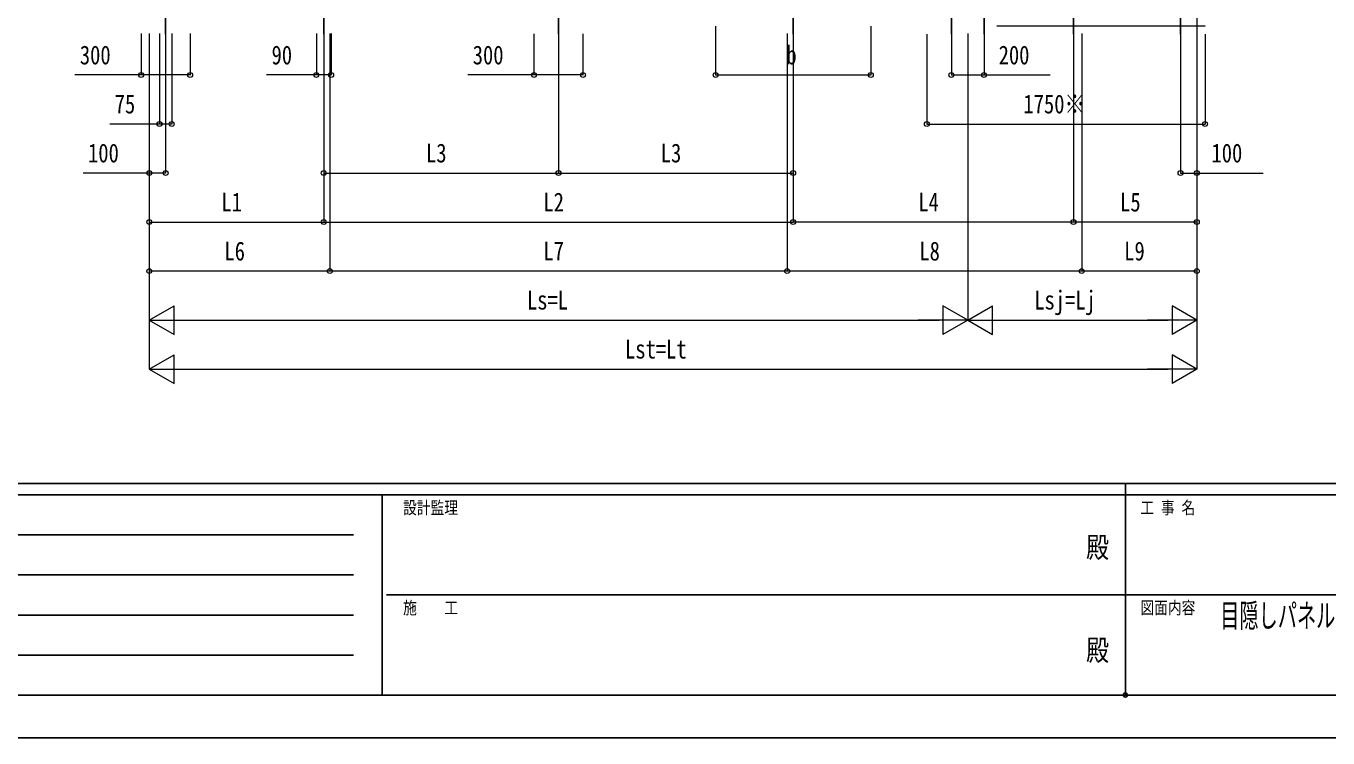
# Model space of a CAD drawing. Units: millimetres, scale not verified. Extents: x -14718 to 14718, y -10397 to 10401.
# Drawn here: x -6747 to 1223, y -10389 to -6032 of the extents above; entities that cross this region are included whole.
import ezdxf
from ezdxf.enums import TextEntityAlignment as Align

# ---------------------------------------------------------------- set-up
doc = ezdxf.new("R2010")
doc.units = ezdxf.units.MM
doc.header["$LTSCALE"] = 50
doc.header["$PDMODE"] = 32
doc.header["$PDSIZE"] = 25
for name, color, linetype in [('0-2_USER1', 3, 'Continuous'), ('0-4_YKK_12', 2, 'Continuous'), ('0-6_YKK_A1', 4, 'Continuous'), ('0-8_YKK_ZWAK', 7, 'Continuous')]:
    doc.layers.add(name, color=color, linetype=linetype)
doc.layers.add('0-7_YKK_D', color=6, linetype='Continuous', lineweight=18)
doc.styles.add('ＭＳ ゴシック', font='')
doc.styles.get('ＭＳ ゴシック').set_extended_font_data('MS Gothic')

msp = doc.modelspace()

# ---------------------------------------------------------------- linework, layer by layer
at = {"layer": '0-4_YKK_12'}
for p, q in [((-4924.91, -6081.6), (-4924.91, -2493.01)), ((-2050.91, -6081.6), (-2050.91, -2493.01)), ((-334.91, -6081.6), (-334.91, -2493.01)), ((-5892.91, -6081.6), (-5892.91, -2834.1)), ((-3487.91, -6081.6), (-3487.91, -2834.1)), ((-1082.91, -6081.6), (-1082.91, -2834.1)), ((-882.91, -6081.6), (-882.92, -2834.1)), ((320.09, -6081.6), (320.09, -2834.1))]:
    msp.add_line(p, q, dxfattribs=at)
at = {"layer": '0-6_YKK_A1'}
msp.add_line((-804.91, -6031.6), (470.09, -6032.6), dxfattribs=at)
at = {"layer": '0-7_YKK_D'}
for p, q in [((320.09, -5938.47), (320.09, -6932.6)), ((420.09, -5938.55), (420.09, -7832.6)), ((420.09, -5938.55), (420.09, -8132.6)), ((420.09, -5939.55), (420.09, -6932.6)), ((-2525.91, -6032.6), (-2525.91, -6332.6)), ((-1575.91, -6032.6), (-1575.91, -6332.6)), ((-6042.91, -6077.49), (-6042.91, -6332.6)), ((-5992.91, -6077.58), (-5992.91, -7232.6)), ((-5992.91, -6077.58), (-5992.91, -6932.6)), ((-5992.91, -6077.58), (-5992.91, -7832.6)), ((-5992.91, -6077.58), (-5992.91, -8132.6)), ((-5992.91, -6077.58), (-5992.91, -7532.6)), ((-5930.41, -6077.58), (-5930.41, -6632.6)), ((-5892.91, -6082.6), (-5892.91, -6932.6)), ((-5855.41, -6077.64), (-5855.41, -6632.6)), ((-5742.91, -6077.73), (-5742.91, -6332.6)), ((-4970.11, -6078.33), (-4970.11, -6332.6)), ((-4924.91, -6077.58), (-4924.91, -7232.6)), ((-4924.91, -6077.58), (-4924.91, -7232.6)), ((-4924.91, -6077.58), (-4924.91, -6932.6)), ((-4887.91, -6077.58), (-4887.91, -7532.6)), ((-4887.91, -6077.58), (-4887.91, -7532.6)), ((-4879.71, -6078.4), (-4879.71, -6332.6)), ((-3637.91, -6079.38), (-3637.91, -6332.6)), ((-3487.91, -6079.47), (-3487.91, -6932.6)), ((-3487.91, -6079.47), (-3487.91, -6932.6)), ((-3337.91, -6079.61), (-3337.91, -6332.6)), ((-2087.91, -6078.58), (-2087.91, -7532.6)), ((-2087.91, -6078.58), (-2087.91, -7532.6)), ((-2050.91, -6078.58), (-2050.91, -7232.6)), ((-2050.91, -6078.58), (-2050.91, -7232.6)), ((-2050.91, -6078.58), (-2050.91, -6932.6)), ((-1232.7, -6081.26), (-1232.7, -6632.6)), ((-1082.91, -6082.6), (-1082.91, -6332.6)), ((-982.91, -6077.58), (-982.91, -7832.6)), ((-982.91, -6077.58), (-982.91, -7832.6)), ((-882.91, -6082.6), (-882.91, -6332.6)), ((-334.91, -6077.58), (-334.91, -7232.6)), ((-334.91, -6077.58), (-334.91, -7232.6)), ((-284.93, -6077.58), (-284.93, -7532.6)), ((-284.93, -6077.58), (-284.93, -7532.6)), ((470.09, -6082.6), (470.09, -6632.6)), ((-2525.91, -6331.6), (-1575.91, -6331.6)), ((-1232.7, -6631.6), (470.09, -6631.6)), ((420.09, -6845.99), (420.09, -7232.6)), ((420.09, -6845.99), (420.09, -7532.6)), ((-4924.91, -6931.6), (-3487.91, -6931.6)), ((-3487.91, -6931.6), (-2050.91, -6931.6)), ((-5992.91, -7231.6), (-4924.91, -7231.6)), ((-4924.91, -7231.6), (-2050.91, -7231.6)), ((-334.91, -7231.6), (-2050.91, -7231.6)), ((420.09, -7231.6), (-334.91, -7231.6)), ((-4887.91, -7531.6), (-5992.91, -7531.6)), ((-2087.91, -7531.6), (-4887.91, -7531.6)), ((-284.93, -7531.6), (-2087.91, -7531.6)), ((420.09, -7531.6), (-284.93, -7531.6)), ((-5992.91, -7831.6), (-5841.36, -7744.1)), ((-5841.36, -7919.1), (-5841.36, -7744.1)), ((-982.91, -7831.6), (-1134.47, -7744.1)), ((-1134.47, -7744.1), (-1134.47, -7919.1)), ((-982.91, -7831.6), (-831.36, -7744.1)), ((-831.36, -7919.1), (-831.36, -7744.1)), ((420.09, -7831.6), (268.53, -7744.1)), ((268.53, -7744.1), (268.53, -7919.1)), ((-5992.91, -7831.6), (-5841.36, -7919.1)), ((-5992.91, -7831.6), (-5689.81, -7831.6)), ((-5817.91, -7831.6), (-1157.91, -7831.6)), ((-982.91, -7831.6), (-1286.02, -7831.6)), ((-982.91, -7831.6), (-1134.47, -7919.1)), ((-982.91, -7831.6), (-831.36, -7919.1)), ((-982.91, -7831.6), (-679.81, -7831.6)), ((-807.91, -7831.6), (245.09, -7831.6)), ((420.09, -7831.6), (116.98, -7831.6)), ((420.09, -7831.6), (268.53, -7919.1)), ((-5992.91, -8131.6), (-5841.36, -8044.1)), ((-5841.36, -8219.1), (-5841.36, -8044.1)), ((420.09, -8131.6), (268.53, -8044.1)), ((268.53, -8044.1), (268.53, -8219.1)), ((-5992.91, -8131.6), (-5841.36, -8219.1)), ((-5992.91, -8131.6), (-5689.81, -8131.6)), ((-5817.91, -8131.6), (245.09, -8131.6)), ((420.09, -8131.6), (116.98, -8131.6)), ((420.09, -8131.6), (268.53, -8219.1))]:
    msp.add_line(p, q, dxfattribs=at)
for points in [[(-5742.91, -6331.6), (-6042.91, -6331.6), (-6448.01, -6331.6)], [(-4879.71, -6331.6), (-4970.11, -6331.6), (-5274.41, -6331.6)], [(-3337.91, -6331.6), (-3637.91, -6331.6), (-4043.01, -6331.6)], [(-1082.91, -6331.6), (-882.91, -6331.6), (-477.81, -6331.6)], [(-5855.41, -6631.6), (-5930.41, -6631.6), (-6234.71, -6631.6)], [(-5892.91, -6931.6), (-5992.91, -6931.6), (-6398.01, -6931.6)], [(320.09, -6931.6), (420.09, -6931.6), (825.19, -6931.6)]]:
    msp.add_lwpolyline(points, dxfattribs=at)
for centre in [(-6042.91, -6331.6), (-5742.91, -6331.6), (-4970.11, -6331.6), (-4879.71, -6331.6), (-3637.91, -6331.6), (-3337.91, -6331.6), (-2525.91, -6331.6), (-1575.91, -6331.6), (-1082.91, -6331.6), (-882.91, -6331.6), (-5930.41, -6631.6), (-5855.41, -6631.6), (-1232.7, -6631.6), (470.09, -6631.6), (-5992.91, -6931.6), (-5892.91, -6931.6), (-4924.91, -6931.6), (-3487.91, -6931.6), (-3487.91, -6931.6), (-2050.91, -6931.6), (320.09, -6931.6), (420.09, -6931.6), (-5992.91, -7231.6), (-4924.91, -7231.6), (-4924.91, -7231.6), (-2050.91, -7231.6), (-2050.91, -7231.6), (-334.91, -7231.6), (-334.91, -7231.6), (420.09, -7231.6), (-5992.91, -7531.6), (-4887.91, -7531.6), (-4887.91, -7531.6), (-2087.91, -7531.6), (-2087.91, -7531.6), (-284.93, -7531.6), (-284.93, -7531.6), (420.09, -7531.6)]:
    msp.add_circle(centre, 14.88, dxfattribs=at)
at = {"layer": '0-8_YKK_ZWAK'}
for p, q in [((13632.57, -8831.6), (-13667.43, -8831.6)), ((-17.43, -8831.6), (-17.43, -10126.6)), ((-4567.43, -8901.6), (-13667.43, -8901.6)), ((-4567.43, -8901.6), (-4567.43, -10126.6)), ((-17.43, -8901.6), (-4567.43, -8901.6)), ((4532.57, -8901.6), (-17.43, -8901.6)), ((-13518.68, -9146.6), (-4742.43, -9146.6)), ((-13518.68, -9391.6), (-4742.43, -9391.6)), ((-4541.18, -9514.1), (-17.43, -9514.1)), ((-17.43, -9514.1), (4532.57, -9514.1)), ((-13518.68, -9636.6), (-4742.43, -9636.6)), ((-13518.68, -9881.6), (-4742.43, -9881.6)), ((-13667.43, -10126.6), (-4567.43, -10126.6)), ((-4567.43, -10126.6), (-17.43, -10126.6)), ((-17.43, -10126.6), (4532.57, -10126.6))]:
    msp.add_line(p, q, dxfattribs=at)
msp.add_lwpolyline([(-14717.5, -10389.1), (14717.5, -10389.1), (14717.5, 10400.9), (-14717.5, 10400.9)], close=True, dxfattribs=at)
msp.add_point((-17.43, -10126.6), dxfattribs=at)

# ---------------------------------------------------------------- texts
at = {"layer": '0-2_USER1', "style": 'ＭＳ ゴシック', "width": 0.6}
msp.add_text('目隠しパネル プレーンルーフ 横格子\u3000600タイプ 1台用', height=143.7, dxfattribs=at).set_placement((562.52, -9755.02), align=Align.BOTTOM_LEFT)
at = {"layer": '0-7_YKK_D', "style": 'ＭＳ ゴシック', "width": 0.8}
for s, p in [('300', (-6418.01, -6301.6)), ('90', (-5244.41, -6301.6)), ('300', (-4013.01, -6301.6)), ('b', (-2092.91, -6301.6)), ('200', (-793.41, -6301.6)), ('75', (-6204.71, -6601.6)), ('1750※', (-641.71, -6601.6)), ('100', (-6368.01, -6901.6)), ('L3', (-4298.81, -6901.6)), ('L3', (-2861.81, -6901.6)), ('100', (509.59, -6901.6)), ('L1', (-5551.31, -7201.6)), ('L2', (-3580.31, -7201.6)), ('L4', (-1285.31, -7201.6)), ('L5', (-49.81, -7201.6)), ('L6', (-5532.81, -7501.6)), ('L7', (-3580.31, -7501.6)), ('L8', (-1278.82, -7501.6)), ('L9', (-24.82, -7501.6)), ('Lsj=Lj', (-575.41, -7801.6)), ('Ls=L', (-3681.11, -7801.6)), ('Lst=Lt', (-3080.41, -8101.6))]:
    msp.add_text(s, height=115.5, dxfattribs=at).set_placement(p, align=Align.BOTTOM_LEFT)
at = {"layer": '0-8_YKK_ZWAK', "style": 'ＭＳ ゴシック', "width": 0.8}
for s, height, p in [('設計監理', 76.98, (-4439.1, -9041.6)), ('工 事 名', 76.98, (74.44, -9041.6)), ('殿', 128.3, (-257.83, -9324.52)), ('施\u3000\u3000工', 76.98, (-4439.1, -9654.1)), ('図面内容', 76.98, (74.44, -9654.1)), ('殿', 128.3, (-257.83, -9954.52))]:
    msp.add_text(s, height=height, dxfattribs=at).set_placement(p, align=Align.BOTTOM_LEFT)

doc.saveas('drawing.dxf')
